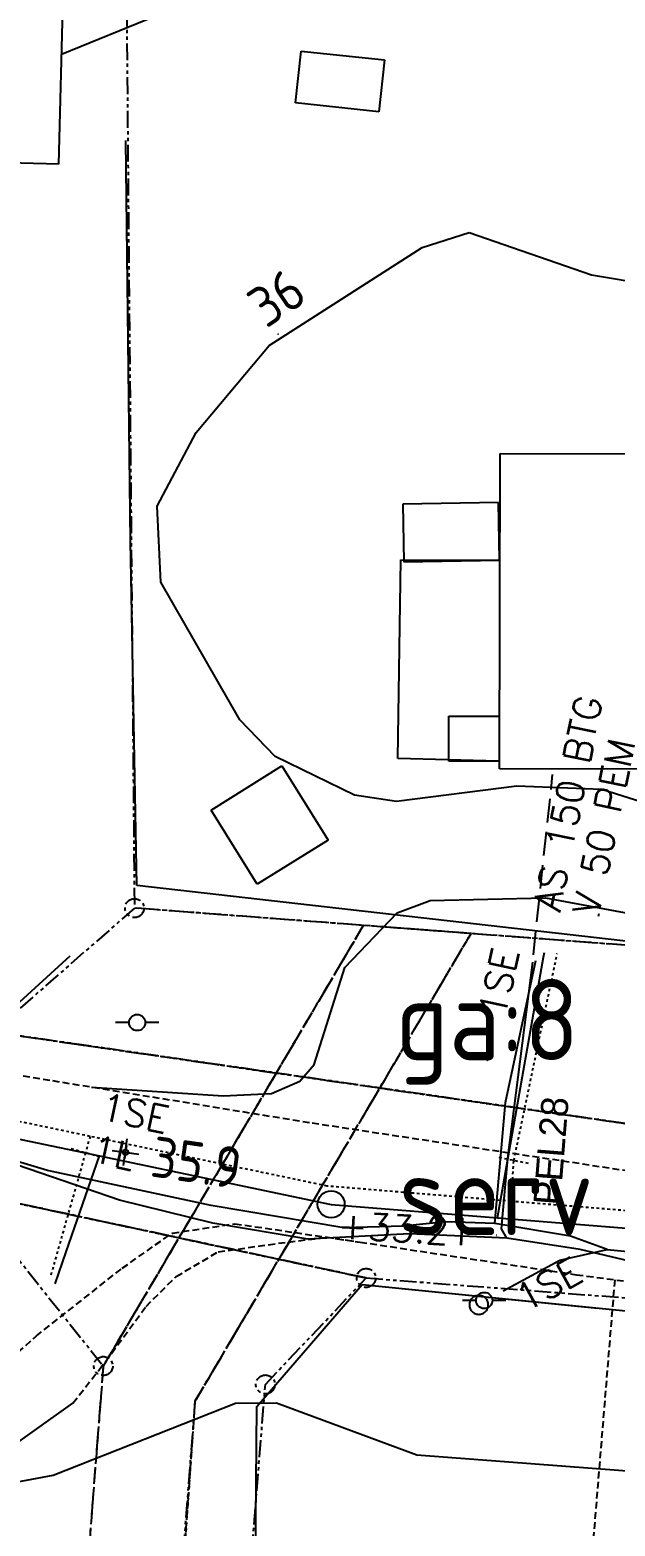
# Model space of a CAD drawing. Header units: metres. Extents: x 139929 to 142176, y 6401995 to 6404420.
# Drawn here: x 140437.1 to 140458.8, y 6402363.7 to 6402419.1 of the extents above; entities that cross this region are included whole.
import ezdxf
from ezdxf.enums import TextEntityAlignment as Align

# ---------------------------------------------------------------- set-up
doc = ezdxf.new("R2010")
doc.units = ezdxf.units.M
doc.header["$LTSCALE"] = 0.5
for name, pattern in [('DASHED', [0.75, 0.5, -0.25]), ('DASHED2', [0.375, 0.25, -0.125]), ('DGN Style 3', [2.464518, 1.76037, -0.704148]), ('HAECK', [0]), ('HIDDEN2', [0.1875, 0.125, -0.0625]), ('PHANTOM', [2.5, 1.25, -0.25, 0.25, -0.25, 0.25, -0.25])]:
    doc.linetypes.add(name, pattern=pattern)
doc.layers.get('0').update_dxf_attribs({"color": 1})
for name, color, linetype in [('GE_EL_DETALJ', 250, 'Continuous'), ('M-BEF-BELYSNINGSSTOLPE', 4, 'Continuous'), ('M-BEF-BYGGNAD', 3, 'Continuous'), ('M-BEF-EL', 4, 'ELLEDNING'), ('M-BEF-EL-TEXT', 1, 'Continuous'), ('M-BEF-FORNFYND', 4, 'Continuous'), ('M-BEF-HÄCK', 7, 'Continuous'), ('M-BEF-NIVÅ', 4, 'Continuous'), ('M-BEF-NIVÅKURVA-PRIMÄR-0.5M', 12, 'Continuous'), ('M-BEF-NIVÅKURVA-PRIMÄR-1.0M', 12, 'Continuous'), ('M-BEF-OPTO-INFO', 4, 'Continuous'), ('M-BEF-TELE', 4, 'TELELEDNING'), ('M-BEF-TELE-INFO', 4, 'Continuous'), ('M-BEF-TELE-TEXT', 1, 'Continuous'), ('M-BEF-TRAPPA', 4, 'Continuous'), ('M-BEF-VA-S', 4, 'Continuous'), ('M-BEF-VA-TEXT', 1, 'Continuous'), ('M-BEF-VA-V', 4, 'HIDDEN2'), ('M-BEF-VÄGKANT', 1, 'DASHED'), ('M-BEF-VÄGKANTSTÖD', 1, 'Continuous'), ('M-GR-FASTIGHETSGRÄNS', 3, 'PHANTOM'), ('M-GR-RÄTTIGHETSGRÄNS', 3, 'DASHED')]:
    doc.layers.add(name, color=color, linetype=linetype)
doc.layers.add('LM_GRÄNSPUNKT_TEXT_NY', color=94, linetype='Continuous', lineweight=25)
doc.styles.add('ISO', font='iso.shx', dxfattribs={"height": 2.5})
doc.styles.add('ITALICC', font='italicc', dxfattribs={"oblique": 10})
doc.styles.add('ROMANS', font='romans')
doc.styles.get("Standard").update_dxf_attribs({"font": 'simplex8.shx'})
doc.styles.add('Style-font38', font='font38.shx')
doc.linetypes.add('ELLEDNING', pattern='A,3,-0.5,["E",Standard,S=0.5,R=0,X=0,Y=-0.25],-0.5', length=4)
doc.linetypes.add('TELELEDNING', pattern='A,3,-0.5,["T",Standard,S=0.5,R=0,X=0,Y=-0.25],-0.5', length=4)
picture_1 = doc.add_image_def('image1.png', size_in_pixel=(962, 792))

# ---------------------------------------------------------------- blocks, each defined once
blk = doc.blocks.new('osynlig cirkel')
blk.add_circle((0, 0), 0.005)
blk = doc.blocks.new('OSYNLIG')
blk.add_blockref('osynlig cirkel', (0, 0))
blk = doc.blocks.new('PRI_L_ALLM')
for points in [[(-0.3, 0, 0), (-0.8, 0, 0)], [(0.8, 0, 0), (0.3, 0, 0)]]:
    blk.add_polyline3d(points)
blk.add_circle((0, 0), 0.3)
blk = doc.blocks.new('PRI_NIVÅ_HÖJDPUNKT_ISM')
at = {"color": 7}
for p, q in [((-0.25, 0), (0.25, 0)), ((0, 0.25), (0, -0.25))]:
    blk.add_line(p, q, dxfattribs=at)
blk = doc.blocks.new('BAS104DEC101')
at = {"layer": 'GE_EL_DETALJ', "linetype": 'Continuous'}
blk.add_lwpolyline([(0.5, 0), (0.496, 0.051), (0.488, 0.102), (0.476, 0.154), (0.457, 0.205), (0.433, 0.252), (0.406, 0.295), (0.37, 0.335), (0.335, 0.37), (0.295, 0.406), (0.248, 0.433), (0.205, 0.457), (0.154, 0.476), (0.102, 0.488), (0.051, 0.496), (0, 0.5), (-0.051, 0.496), (-0.102, 0.488), (-0.154, 0.476), (-0.205, 0.457), (-0.252, 0.433), (-0.295, 0.406), (-0.335, 0.37), (-0.37, 0.335), (-0.406, 0.295), (-0.433, 0.248), (-0.457, 0.205), (-0.476, 0.154), (-0.488, 0.102), (-0.496, 0.051), (-0.5, 0), (-0.496, -0.051), (-0.488, -0.102), (-0.476, -0.154), (-0.457, -0.205), (-0.433, -0.252), (-0.406, -0.295), (-0.37, -0.335), (-0.335, -0.37), (-0.295, -0.406), (-0.248, -0.433), (-0.205, -0.457), (-0.154, -0.476), (-0.102, -0.488), (-0.051, -0.496), (0, -0.5), (0.051, -0.496), (0.102, -0.488), (0.154, -0.476), (0.205, -0.457), (0.252, -0.433), (0.295, -0.406), (0.335, -0.37), (0.37, -0.335), (0.406, -0.295), (0.433, -0.248), (0.457, -0.205), (0.476, -0.154), (0.488, -0.102), (0.496, -0.051), (0.5, 0)], dxfattribs=at)
blk = doc.blocks.new('BRUNN')
blk.add_circle((0, 0), 0.5)
blk = doc.blocks.new('VENTIL')
blk.add_line((0, -0.55), (0, 0.55))
blk = doc.blocks.new('LIGGARPUNKT')
blk.add_circle((0, 0), 0.35)
at = {"layer": 'LM_GRÄNSPUNKT_TEXT_NY', "style": 'ITALICC', "oblique": 10}
blk.add_attdef('PUNKTBETECKNING', (0.5, -0.35), '', height=0.7, dxfattribs=at)
blk = doc.blocks.new('PRI_V_POLLARE')
blk.add_circle((0, 0), 0.2)
blk = doc.blocks.new('SPWDEF')
at = {"color": 0, "linetype": 'Continuous'}
for p, q in [((-1, 0), (1, 0)), ((0, -1), (0, 1))]:
    blk.add_line(p, q, dxfattribs=at)
blk.add_circle((0, 0), 0.2)
blk = doc.blocks.new('PRI_NIVÅ_HÖJDPKT')
at = {"color": 0, "linetype": 'Continuous', "lineweight": -3}
blk.add_circle((183, 184), 0.0005, dxfattribs=at)

msp = doc.modelspace()

# ---------------------------------------------------------------- hatches: boundary and pattern name
at = {"layer": 'M-BEF-FORNFYND'}
h = msp.add_hatch(dxfattribs=at)
h.set_pattern_fill('ANSI31', color=13, scale=2)
h.paths.add_polyline_path([(140426.713, 6402370.307), (140420.855, 6402376.412), (140411.054, 6402383.213), (140403.484, 6402387.15), (140394.943, 6402391.956), (140390.625, 6402395.157), (140385.662, 6402397.629), (140381.852, 6402400.172), (140377.274, 6402403.822), (140370.194, 6402407.321), (140358.287, 6402414.699), (140344.841, 6402421.059), (140334.271, 6402425.284), (140320.287, 6402428.867), (140310.489, 6402427.392), (140308.895, 6402419.035), (140313.284, 6402410.323), (140319.846, 6402399.896), (140330.344, 6402380.737), (140331.799, 6402371.174), (140329.709, 6402366.053), (140329.672, 6402366.077), (140328.672, 6402365.744), (140328.672, 6402364.744), (140328.21, 6402364.712), (140328.21, 6402365.027), (140328.477, 6402365.289), (140328.477, 6402364.755), (140328.487, 6402364.755, -0.304584), (140328.264, 6402364.748), (140328.264, 6402365.08), (140328.535, 6402366.185), (140317.405, 6402365.772), (140305.722, 6402365.115), (140294.076, 6402363.998), (140285.884, 6402362.614), (140284.971, 6402358.431), (140287.694, 6402354.908), (140296.888, 6402354.736), (140314.66, 6402353.212), (140333.963, 6402344.88), (140344.811, 6402339.977), (140351.285, 6402335.06), (140367.926, 6402321.067), (140384.961, 6402312.144), (140397.924, 6402310.347), (140413.82, 6402309.63), (140434.397, 6402315.386), (140443.429, 6402317.748), (140443.023, 6402327.087), (140442.917, 6402346.056), (140436.133, 6402357.975)])
h.paths.add_polyline_path([(140406.458, 6402367.061), (140407.458, 6402366.394), (140406.458, 6402366.061)], flags=16)
h.paths.add_polyline_path([(140363.892, 6402353.982), (140331.636, 6402356.643), (140334.596, 6402358.538), (140344.72, 6402364.932), (140354.432, 6402370.966), (140366.394, 6402375.285)], flags=16)
h.paths.add_polyline_path([(140350.448, 6402375.576), (140350.448, 6402376.576), (140351.448, 6402375.909)], flags=16)
h.paths.add_polyline_path([(140434.133, 6402318.367), (140435.133, 6402317.7), (140434.133, 6402317.367)], flags=16)
h.paths.add_polyline_path([(140311.504, 6402363.442), (140311.504, 6402364.442), (140312.504, 6402363.775)], flags=16)

# ---------------------------------------------------------------- linework, layer by layer
at = {"layer": 'M-BEF-BYGGNAD'}
for p, q in [((140438.365, 6402420.564), (140438.199, 6402414.116)), ((140438.365, 6402420.564), (140438.199, 6402414.116)), ((140446.977, 6402416.376), (140447.183, 6402418.3)), ((140447.183, 6402418.3), (140450.262, 6402417.97)), ((140450.262, 6402417.97), (140450.057, 6402416.046)), ((140450.057, 6402416.046), (140446.977, 6402416.376)), ((140438.199, 6402414.116), (140435.411, 6402414.188)), ((140438.199, 6402414.116), (140435.411, 6402414.188)), ((140454.522, 6402391.736), (140454.547, 6402403.402)), ((140454.522, 6402391.736), (140454.547, 6402403.402)), ((140454.547, 6402403.402), (140462.568, 6402403.385)), ((140454.547, 6402403.402), (140462.568, 6402403.385)), ((140450.764, 6402392.121), (140450.877, 6402399.474)), ((140450.877, 6402399.474), (140454.527, 6402399.453)), ((140452.646, 6402392.021), (140452.65, 6402393.687)), ((140452.65, 6402393.687), (140454.526, 6402393.682)), ((140443.844, 6402390.21), (140446.469, 6402391.842)), ((140443.844, 6402390.21), (140446.469, 6402391.842)), ((140446.469, 6402391.842), (140448.176, 6402389.097)), ((140446.469, 6402391.842), (140448.176, 6402389.097)), ((140454.494, 6402392.021), (140450.764, 6402392.121)), ((140454.523, 6402392.017), (140452.646, 6402392.021)), ((140462.543, 6402391.719), (140454.522, 6402391.736)), ((140462.543, 6402391.719), (140454.522, 6402391.736)), ((140445.552, 6402387.465), (140443.844, 6402390.21)), ((140445.552, 6402387.465), (140443.844, 6402390.21)), ((140448.176, 6402389.097), (140445.552, 6402387.465)), ((140448.176, 6402389.097), (140445.552, 6402387.465))]:
    msp.add_line(p, q, dxfattribs=at)
at = {"layer": 'M-BEF-EL', "flags": 128}
for points in [[(140458.515, 6402373.942), (140457.156, 6402374.44), (140454.35, 6402374.913), (140454.753, 6402379.387), (140455.875, 6402384.64)], [(140454.35, 6402374.913), (140452.541, 6402374.969), (140450.959, 6402374.809), (140448.759, 6402374.747), (140443.855, 6402375.577), (140437.792, 6402376.868), (140434.229, 6402377.928), (140430.765, 6402378.758), (140426.815, 6402379.425), (140427.199, 6402381.308), (140426.957, 6402382.108), (140427.079, 6402383.326)], [(140454.661, 6402372.415), (140456.764, 6402373.547), (140458.515, 6402373.942), (140462.074, 6402373.596), (140467.443, 6402372.794), (140473.333, 6402372.315), (140478.622, 6402371.502), (140479.612, 6402370.934), (140479.707, 6402370.194), (140479.882, 6402370.576), (140482.262, 6402370.942), (140485.029, 6402370.971), (140489.016, 6402369.173), (140492.211, 6402366.727), (140493.049, 6402365.836), (140494.237, 6402358.574), (140494.709, 6402354.374), (140495.519, 6402350.488), (140496.506, 6402344.556), (140496.894, 6402343.548), (140498.033, 6402343.443)]]:
    msp.add_lwpolyline(points, dxfattribs=at)
at = {"layer": 'M-BEF-HÄCK', "color": 1, "linetype": 'HAECK', "lineweight": -3}
for p, q in [((140440.862, 6402400.143), (140440.692, 6402414.987)), ((140441.1, 6402387.413), (140440.862, 6402400.143)), ((140465.581, 6402384.634), (140441.1, 6402387.413)), ((140438.614, 6402384.801), (140435.863, 6402382.291)), ((140445.535, 6402368.132), (140449.446, 6402372.648)), ((140449.446, 6402372.648), (140469.157, 6402370.673)), ((140445.435, 6402356.64), (140445.535, 6402368.132))]:
    msp.add_line(p, q, dxfattribs=at)
at = {"layer": 'M-BEF-HÄCK', "lineweight": -3}
for p, q in [((140440.862, 6402400.143), (140440.692, 6402414.987)), ((140441.1, 6402387.413), (140440.862, 6402400.143)), ((140465.581, 6402384.634), (140441.1, 6402387.413)), ((140438.614, 6402384.801), (140435.863, 6402382.291)), ((140445.535, 6402368.132), (140449.446, 6402372.648)), ((140449.446, 6402372.648), (140458.17, 6402371.774)), ((140445.435, 6402356.64), (140445.535, 6402368.132))]:
    msp.add_line(p, q, dxfattribs=at)
at = {"layer": 'M-BEF-NIVÅKURVA-PRIMÄR-0.5M', "linetype": 'Continuous', "lineweight": -3}
for p, q in [((140438.304, 6402418.185, 36.5), (140441.822, 6402419.619, 36.5)), ((140438.001, 6402365.599, 35.5), (140444.753, 6402368.26, 35.5)), ((140444.753, 6402368.26, 35.5), (140446.263, 6402368.273, 35.5)), ((140446.263, 6402368.273, 35.5), (140451.46, 6402366.34, 35.5)), ((140451.46, 6402366.34, 35.5), (140462.029, 6402365.542, 35.5)), ((140433.689, 6402364.796, 35.5), (140438.001, 6402365.599, 35.5))]:
    msp.add_line(p, q, dxfattribs=at)
at = {"layer": 'M-BEF-NIVÅKURVA-PRIMÄR-1.0M', "linetype": 'Continuous', "lineweight": -3}
for p, q in [((140451.661, 6402411.03, 36), (140453.408, 6402411.583, 36)), ((140453.408, 6402411.583, 36), (140457.933, 6402410.013, 36)), ((140446.003, 6402407.404, 36), (140451.661, 6402411.03, 36)), ((140457.933, 6402410.013, 36), (140460.722, 6402409.55, 36)), ((140443.294, 6402404.181, 36), (140446.003, 6402407.404, 36)), ((140441.849, 6402401.453, 36), (140443.294, 6402404.181, 36)), ((140441.986, 6402398.637, 36), (140441.849, 6402401.453, 36)), ((140444.911, 6402393.55, 36), (140441.986, 6402398.637, 36)), ((140446.215, 6402392.191, 36), (140444.911, 6402393.55, 36)), ((140449.159, 6402390.756, 36), (140446.215, 6402392.191, 36)), ((140450.715, 6402390.523, 36), (140449.159, 6402390.756, 36)), ((140455.174, 6402391.096, 36), (140450.715, 6402390.523, 36)), ((140458.314, 6402390.968, 36), (140455.174, 6402391.096, 36)), ((140463.176, 6402389.443, 36), (140458.314, 6402390.968, 36)), ((140450.738, 6402386.399, 36), (140451.964, 6402386.86, 36)), ((140451.964, 6402386.86, 36), (140456.233, 6402386.958, 36)), ((140456.233, 6402386.958, 36), (140460.673, 6402386.125, 36)), ((140448.796, 6402384.386, 36), (140450.738, 6402386.399, 36)), ((140447.665, 6402380.793, 36), (140448.796, 6402384.386, 36)), ((140447.137, 6402380.181, 36), (140447.665, 6402380.793, 36)), ((140439.42, 6402379.949, 36), (140444.292, 6402379.635, 36)), ((140444.292, 6402379.635, 36), (140446.082, 6402379.717, 36)), ((140446.082, 6402379.717, 36), (140447.137, 6402380.181, 36))]:
    msp.add_line(p, q, dxfattribs=at)
at = {"layer": 'M-BEF-TELE', "linetype": 'Continuous'}
for p, q in [((140454.839, 6402377.33), (140455.766, 6402384.584)), ((140440.459, 6402375.771), (140436.247, 6402377.217)), ((140454.603, 6402374.707), (140454.839, 6402377.33)), ((140443.916, 6402374.919), (140440.459, 6402375.771)), ((140447.424, 6402374.332), (140443.916, 6402374.919)), ((140454.801, 6402374.37), (140454.603, 6402374.707)), ((140451.193, 6402374.527), (140447.424, 6402374.332)), ((140454.801, 6402374.37), (140451.193, 6402374.527)), ((140457.518, 6402373.942), (140454.801, 6402374.37)), ((140460.567, 6402373.215), (140457.518, 6402373.942))]:
    msp.add_line(p, q, dxfattribs=at)
at = {"layer": 'M-BEF-TELE-INFO', "linetype": 'DGN Style 3'}
msp.add_line((140455.78, 6402384.849), (140456.495, 6402391.527), dxfattribs=at)
at = {"layer": 'M-BEF-TRAPPA', "lineweight": -3}
for p, q in [((140454.49, 6402401.596), (140450.947, 6402401.535)), ((140450.947, 6402401.535), (140450.984, 6402399.392)), ((140454.527, 6402399.453), (140454.49, 6402401.596)), ((140450.984, 6402399.392), (140454.527, 6402399.453))]:
    msp.add_line(p, q, dxfattribs=at)
at = {"layer": 'M-BEF-VA-S'}
for points in [[(140454.448, 6402375.121, 0), (140456.159, 6402384.768, 0), (140456.188, 6402384.931, 0)], [(140406.411, 6402384.358, 0), (140426.558, 6402380.152, 0), (140439.709, 6402377.407, 0), (140448.292, 6402375.615, 0)], [(140438.069, 6402372.679, 0), (140438.479, 6402373.86, 0), (140439.709, 6402377.407, 0)], [(140448.292, 6402375.615, 0), (140454.448, 6402375.121, 0), (140489.361, 6402372.314, 0)]]:
    msp.add_polyline3d(points, dxfattribs=at)
at = {"layer": 'M-BEF-VA-TEXT'}
for points in [[(140456.754, 6402386.417, 0), (140456.774, 6402386.515, 0)], [(140458.194, 6402386.279, 0), (140458.215, 6402386.377, 0)], [(140448.513, 6402374.356, 0), (140448.613, 6402374.35, 0)]]:
    msp.add_polyline3d(points, dxfattribs=at)
at = {"layer": 'M-BEF-VA-V'}
for points in [[(140454.954, 6402375.73, 0), (140448.141, 6402376.293, 0), (140439.367, 6402378.131, 0), (140426.444, 6402380.836, 0), (140406.439, 6402385.024, 0), (140400.512, 6402385.699, 0), (140397.246, 6402386.068, 0), (140389.38, 6402387.313, 0), (140377.388, 6402389.123, 0), (140368.695, 6402390.557, 0), (140346.859, 6402394.47, 0), (140345.864, 6402394.649, 0)], [(140454.954, 6402375.73, 0), (140455.058, 6402377.237, 0), (140456.661, 6402384.895, 0)], [(140439.367, 6402378.131, 0), (140439.192, 6402377.523, 0), (140437.888, 6402372.907, 0)], [(140489.54, 6402370.15, 0), (140487.298, 6402370.757, 0), (140485.84, 6402371.803, 0), (140483.284, 6402372.625, 0), (140476.957, 6402373.916, 0), (140454.954, 6402375.73, 0)]]:
    msp.add_polyline3d(points, dxfattribs=at)
at = {"layer": 'M-BEF-VÄGKANT'}
for p, q in [((140447.491, 6402378.632), (140434.143, 6402380.809)), ((140459.701, 6402376.786), (140447.491, 6402378.632)), ((140442.411, 6402374.555), (140444.73, 6402374.899)), ((140444.73, 6402374.899), (140449.367, 6402374.218)), ((140440.553, 6402373.251), (140442.411, 6402374.555)), ((140449.367, 6402374.218), (140457.382, 6402373.011)), ((140437.375, 6402370.746), (140440.553, 6402373.251)), ((140457.382, 6402373.011), (140469.682, 6402371.398)), ((140434.749, 6402368.392), (140437.375, 6402370.746))]:
    msp.add_line(p, q, dxfattribs=at)
at = {"layer": 'M-BEF-VÄGKANT', "lineweight": -3}
for p, q in [((140447.491, 6402378.632), (140434.143, 6402380.809)), ((140459.701, 6402376.786), (140447.491, 6402378.632)), ((140444.109, 6402373.858), (140446.34, 6402374.174)), ((140444.109, 6402373.858), (140446.34, 6402374.174)), ((140446.34, 6402374.174), (140448.139, 6402374.399)), ((140446.34, 6402374.174), (140448.139, 6402374.399)), ((140448.139, 6402374.399), (140449.367, 6402374.218)), ((140449.367, 6402374.218), (140457.382, 6402373.011)), ((140442.554, 6402372.948), (140444.109, 6402373.858)), ((140442.554, 6402372.948), (140444.109, 6402373.858)), ((140457.382, 6402373.011), (140458.792, 6402372.826)), ((140441.437, 6402371.841), (140442.554, 6402372.948)), ((140441.437, 6402371.841), (140442.554, 6402372.948)), ((140458.792, 6402372.826), (140457.766, 6402360.38)), ((140439.707, 6402369.496), (140441.437, 6402371.841)), ((140439.707, 6402369.496), (140441.437, 6402371.841)), ((140438.727, 6402368.262), (140439.707, 6402369.496)), ((140438.727, 6402368.262), (140439.707, 6402369.496))]:
    msp.add_line(p, q, dxfattribs=at)
at = {"layer": 'M-BEF-VÄGKANTSTÖD', "lineweight": -3}
msp.add_line((140434.582, 6402365.318), (140438.727, 6402368.262), dxfattribs=at)
msp.add_line((140434.582, 6402365.318), (140438.727, 6402368.262), dxfattribs=at)
at = {"layer": 'M-GR-FASTIGHETSGRÄNS'}
for p, q in [((140440.696, 6402422.333), (140441.008, 6402386.58)), ((140440.696, 6402422.333), (140441.008, 6402386.58)), ((140441.008, 6402386.58), (140435.77, 6402381.994)), ((140441.008, 6402386.58), (140435.77, 6402381.994)), ((140441.008, 6402386.58), (140435.77, 6402381.994)), ((140478.051, 6402383.779), (140441.008, 6402386.58)), ((140465.405, 6402384.736), (140441.008, 6402386.58)), ((140478.051, 6402383.779), (140441.008, 6402386.58)), ((140449.484, 6402385.939), (140439.853, 6402369.632)), ((140453.472, 6402385.638), (140449.484, 6402385.939)), ((140443.262, 6402368.339), (140453.472, 6402385.638)), ((140435.77, 6402381.994), (140465.38, 6402377.714)), ((140465.38, 6402377.714), (140435.77, 6402381.994)), ((140434.729, 6402376.075), (140439.853, 6402369.632)), ((140449.588, 6402372.892), (140434.729, 6402376.075)), ((140434.729, 6402376.075), (140439.853, 6402369.632)), ((140434.729, 6402376.075), (140449.588, 6402372.892)), ((140434.729, 6402376.075), (140439.853, 6402369.632)), ((140445.857, 6402368.951), (140449.588, 6402372.892)), ((140445.857, 6402368.951), (140449.588, 6402372.892)), ((140445.857, 6402368.951), (140449.588, 6402372.892)), ((140449.588, 6402372.892), (140478.057, 6402370.719)), ((140449.588, 6402372.892), (140478.057, 6402370.719)), ((140449.588, 6402372.892), (140478.057, 6402370.719)), ((140439.853, 6402369.632), (140437.771, 6402343.194)), ((140439.853, 6402369.632), (140437.771, 6402343.194)), ((140439.853, 6402369.632), (140437.771, 6402343.194)), ((140439.853, 6402369.632), (140437.771, 6402343.194)), ((140443.725, 6402342.593), (140445.857, 6402368.951)), ((140443.725, 6402342.593), (140445.857, 6402368.951)), ((140443.725, 6402342.593), (140445.857, 6402368.951)), ((140441.254, 6402342.842), (140443.262, 6402368.339))]:
    msp.add_line(p, q, dxfattribs=at)
at = {"layer": 'M-GR-RÄTTIGHETSGRÄNS', "color": 1, "linetype": 'DASHED2', "lineweight": -3}
for p, q in [((140449.484, 6402385.939), (140439.853, 6402369.632)), ((140443.262, 6402368.339), (140453.472, 6402385.638)), ((140435.77, 6402381.994), (140465.38, 6402377.714)), ((140434.729, 6402376.075), (140449.588, 6402372.892)), ((140441.957, 6402349.806), (140443.262, 6402368.339))]:
    msp.add_line(p, q, dxfattribs=at)
at = {"layer": 'M-GR-RÄTTIGHETSGRÄNS', "lineweight": -3}
for p, q in [((140449.484, 6402385.939), (140439.853, 6402369.632)), ((140453.472, 6402385.638), (140449.484, 6402385.939)), ((140443.262, 6402368.339), (140453.472, 6402385.638)), ((140439.853, 6402369.632), (140437.771, 6402343.194)), ((140441.928, 6402349.753), (140443.262, 6402368.339))]:
    msp.add_line(p, q, dxfattribs=at)

# ---------------------------------------------------------------- block references
at = {"layer": 'M-BEF-BELYSNINGSSTOLPE'}
for p in [(140441.109, 6402382.345), (140441.109, 6402382.345), (140453.962, 6402372.059), (140453.962, 6402372.059)]:
    msp.add_blockref('PRI_L_ALLM', p, dxfattribs=at)
at = {"layer": 'M-BEF-NIVÅ', "xscale": 0.5, "yscale": 0.5, "zscale": 0.5, "rotation": 352.2060002748858}
msp.add_blockref('SPWDEF', (140440.676, 6402377.545), dxfattribs=at)
at = {"layer": 'M-BEF-NIVÅ', "lineweight": -3, "rotation": 352.2060002748858}
msp.add_blockref('PRI_NIVÅ_HÖJDPUNKT_ISM', (140440.676, 6402377.545), dxfattribs=at)
at = {"layer": 'M-BEF-NIVÅKURVA-PRIMÄR-1.0M', "color": 1, "linetype": 'Continuous', "lineweight": -3, "xscale": 0.001, "yscale": 0.001, "zscale": 0.001}
msp.add_blockref('PRI_NIVÅ_HÖJDPKT', (140446.142, 6402407.637, 36), dxfattribs=at)
at = {"layer": 'M-BEF-OPTO-INFO', "linetype": 'Continuous', "xscale": 0.7, "yscale": 0.7}
msp.add_blockref('BAS104DEC101', (140453.761, 6402371.895), dxfattribs=at)
at = {"layer": 'M-BEF-VA-S'}
msp.add_blockref('BRUNN', (140448.292, 6402375.615), dxfattribs=at)
at = {"layer": 'M-BEF-VA-V'}
for p, rotation in [((140439.192, 6402377.523), 74.60191475657454), ((140455.058, 6402377.237), 78.76843943330908)]:
    msp.add_blockref('VENTIL', p, dxfattribs=dict(at, rotation=rotation))
at = {"layer": 'M-GR-FASTIGHETSGRÄNS'}
for p in [(140441.008, 6402386.58), (140449.588, 6402372.892), (140439.853, 6402369.632), (140445.857, 6402368.951)]:
    msp.add_blockref('LIGGARPUNKT', p, dxfattribs=at)
at = {"layer": 'M-GR-RÄTTIGHETSGRÄNS', "lineweight": -3}
for p in [(140454.076, 6402380.951), (140454.405, 6402374.476)]:
    msp.add_blockref('OSYNLIG', p, dxfattribs=at)
at = {"layer": 'M-GR-RÄTTIGHETSGRÄNS', "color": 1, "linetype": 'Continuous', "lineweight": -3, "xscale": 0.01, "yscale": 0.01, "zscale": 0.01}
for p in [(140454.076, 6402380.951), (140454.405, 6402374.476)]:
    msp.add_blockref('PRI_V_POLLARE', p, dxfattribs=at)

# ---------------------------------------------------------------- texts
at = {"layer": 'M-BEF-EL-TEXT', "linetype": 'Continuous'}
for s, rotation, p in [('1SE', 77.9052, (140455.021, 6402382.431)), ('1SE', 347.7843, (140439.621, 6402378.481)), ('1L', 347.9052, (140439.287, 6402376.916)), ('1SE', 28.6105, (140455.627, 6402371.347))]:
    msp.add_text(s, height=1, rotation=rotation, dxfattribs=at).set_placement(p, align=Align.BOTTOM_LEFT)
at = {"layer": 'M-BEF-NIVÅ', "style": 'ISO'}
for rotation in [351.6174, 352.206]:
    msp.add_text('35.9', height=1.5, rotation=rotation, dxfattribs=at).set_placement((140441.665, 6402377.399), align=Align.MIDDLE_LEFT)
at = {"layer": 'M-BEF-NIVÅKURVA-PRIMÄR-1.0M', "style": 'ISO'}
msp.add_text('36', height=1.5, rotation=33.921, dxfattribs=at).set_placement((140446.142, 6402407.637), align=Align.BOTTOM_LEFT)
at = {"layer": 'M-BEF-TELE-TEXT', "linetype": 'Continuous', "style": 'Style-font38'}
msp.add_text('PEL28', height=1, rotation=85.4495, dxfattribs=at).set_placement((140455.777, 6402375.633), align=Align.TOP_LEFT)
at = {"layer": 'M-BEF-VA-TEXT', "style": 'ROMANS'}
for s, rotation, p in [('AS 150 BTG ', 78.629, (140456.754, 6402386.417)), ('V 50 PEM ', 77.998, (140458.194, 6402386.279)), ('+33.21', 356.8335, (140448.513, 6402374.356))]:
    msp.add_text(s, height=1, rotation=rotation, dxfattribs=at).set_placement(p)
at = {"layer": 'M-GR-RÄTTIGHETSGRÄNS', "lineweight": -3, "style": 'ISO'}
for s, p in [('ga:8', (140454.076, 6402380.951)), ('serv', (140454.405, 6402374.476))]:
    msp.add_text(s, height=3, dxfattribs=at).set_placement(p, align=Align.CENTER)

# ---------------------------------------------------------------- pictures from other files: only their frames are drawn
at = {"layer": 'Defpoints'}
image = msp.add_image(picture_1, insert=(140201.298, 6402155.02), size_in_units=(323.275, 266.147), rotation=0.54152, dxfattribs=at)
image.dxf.flags = 7

doc.saveas('drawing.dxf')
